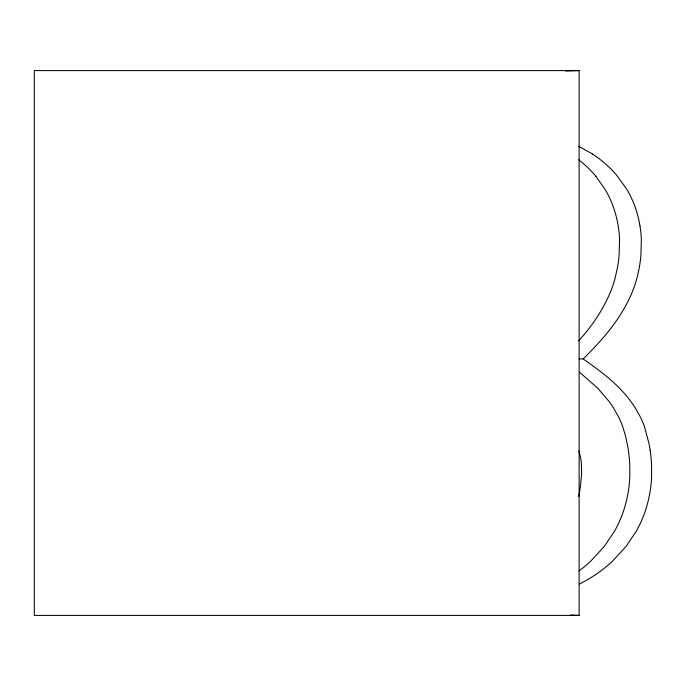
<?xml version="1.0" encoding="UTF-8"?>
<svg xmlns="http://www.w3.org/2000/svg" width="686" height="686" viewBox="0 0 686 686"><rect width="100%" height="100%" fill="white"/><g stroke="black" fill="none" stroke-linecap="round" stroke-linejoin="round"><path stroke-width="1.03" d="M578.667 496.415L579.027 494.64A148.63 128.719 90 0 0 580.416 486.357L581.625 473.709L581.334 463.144A55.069 47.686 -90 0 0 580.313 456.593L579.378 452.709A66.216 57.35 -90 0 0 578.864 450.908M578.598 340.882C591.452 326.768 602.411 310.775 609.957 293.205A105.344 91.229 90 0 0 614.819 279.322L617.494 267.497A121.868 105.541 90 0 0 619.072 255.921L619.569 239.56A93.51 80.982 90 0 0 618.592 228.541L618.189 225.926A96.709 83.752 -90 0 0 611.183 201.452A95.731 82.912 -90 0 0 604.846 189.01L595.825 176.285M578.975 358.881L583.126 358.881C602.737 339.887 621.019 318.578 631.755 293.205A105.473 91.341 -90 0 0 637.637 275.386L639.292 267.497A121.868 105.541 90 0 0 640.861 255.921L641.359 239.56A93.51 80.982 90 0 0 640.381 228.541L639.978 225.926M565.658 71.018L579.121 70.589L579.121 615.411L34.3 615.411L34.3 70.589L579.121 70.589M570.649 614.973L579.121 615.411M578.735 146.324L592.618 154.076M583.126 358.881C600.379 371.092 617.872 383.851 630.528 401.053A121.859 105.533 90 0 1 635.382 408.101L640.484 417.174A84.464 73.145 -90 0 1 644.394 426.315L649.11 443.936A126.799 109.811 -90 0 1 650.148 450.188M579.584 372.258L597.729 388.173L608.739 401.053A121.859 105.533 90 0 1 613.584 408.101L618.686 417.174A84.464 73.145 -90 0 1 622.596 426.315L625.658 436.33L627.99 447.787A134.43 116.423 90 0 1 629.808 466.523L629.808 476.684A106.664 92.378 90 0 1 627.716 494.872A110.206 95.44 -90 0 1 621.345 516.927L620.264 519.534A110.3 95.526 90 0 1 614.673 530.93L604.409 546.279L590.697 561.182A160.198 138.735 -90 0 1 578.975 570.984M650.148 450.188A134.43 116.423 -90 0 1 651.606 466.523L651.597 476.684A106.664 92.378 90 0 1 649.505 494.872M649.496 494.863A110.206 95.44 90 0 1 643.142 516.927L642.053 519.534A110.3 95.526 -90 0 1 636.462 530.93L626.207 546.279L612.487 561.182A160.198 138.735 -90 0 1 579.25 584.043M639.961 225.926A96.709 83.752 90 0 0 632.972 201.452A95.731 82.912 -90 0 0 626.635 189.01L616.191 174.604A126.636 109.666 90 0 0 592.584 154.144M578.761 159.795A125.684 108.842 -90 0 1 595.868 176.233"/></g></svg>
